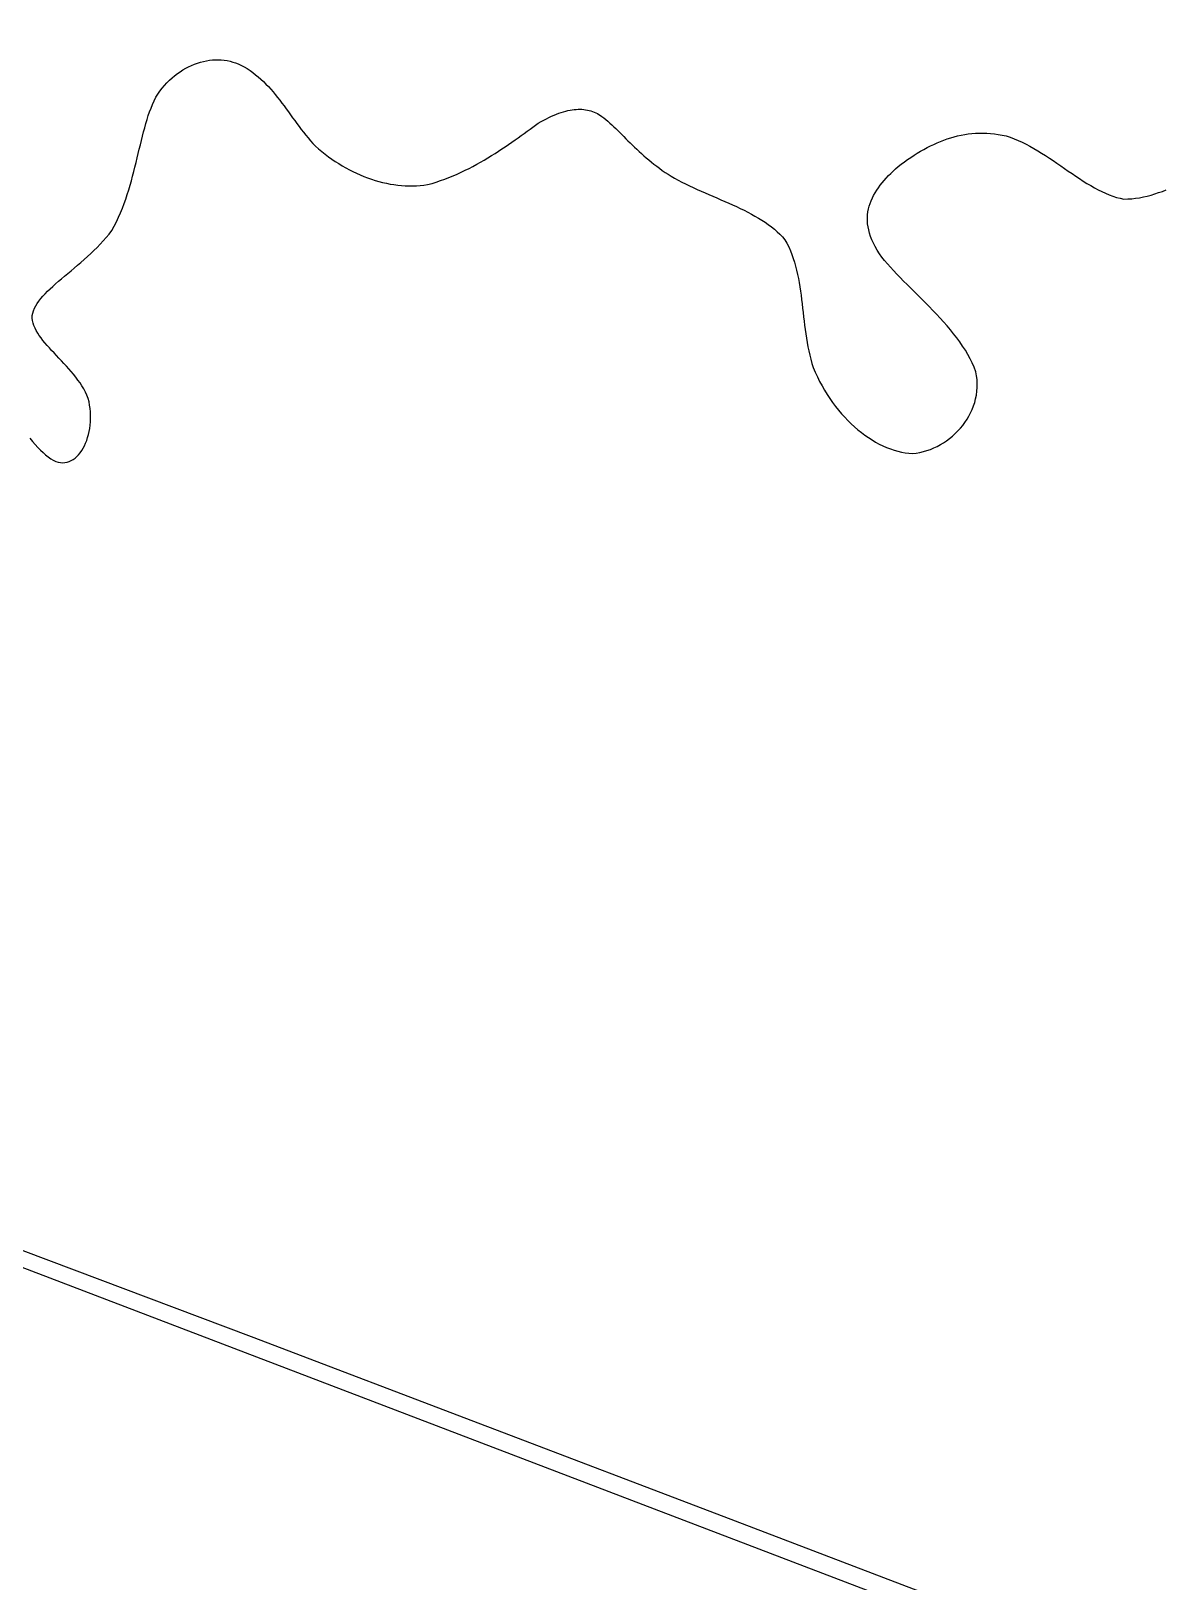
# Model space of a CAD drawing. Header units: metres. Extents: x 507606 to 508087, y 6966978 to 6967359.
# Drawn here: x 507940.869 to 507942.461, y 6967156.312 to 6967158.485 of the extents above; entities that cross this region are included whole.
import ezdxf

# ---------------------------------------------------------------- set-up
doc = ezdxf.new("R2010")
doc.units = ezdxf.units.M
doc.linetypes.add('ISO-DASHED2', pattern=[6, 4, -2])
for name, color, linetype in [('CON_EX. MIN', 253, 'ISO-DASHED2'), ('mga2020bdy', 252, 'Continuous'), ('mga2020VEG_TREE', 252, 'Continuous')]:
    doc.layers.add(name, color=color, linetype=linetype)

# ---------------------------------------------------------------- blocks, each defined once
blk = doc.blocks.new('BAC V TREE')
for p, q in [((-4.0933, 16.0788), (-4.0663, 16.0803)), ((-4.0663, 16.0803), (-4.0394, 16.0805)), ((-4.0394, 16.0805), (-4.0128, 16.0793)), ((-4.4338, 15.937), (-4.4095, 15.9557)), ((-4.4095, 15.9557), (-4.3848, 15.9731)), ((-4.3848, 15.9731), (-4.3596, 15.9893)), ((-4.3596, 15.9893), (-4.3339, 16.0042)), ((-4.3339, 16.0042), (-4.308, 16.0178)), ((-4.308, 16.0178), (-4.2817, 16.0301)), ((-4.2817, 16.0301), (-4.2552, 16.041)), ((-4.2552, 16.041), (-4.2284, 16.0507)), ((-4.2284, 16.0507), (-4.2015, 16.059)), ((-4.2015, 16.059), (-4.1745, 16.066)), ((-4.1745, 16.066), (-4.1474, 16.0716)), ((-4.1474, 16.0716), (-4.1203, 16.0759)), ((-4.1203, 16.0759), (-4.0933, 16.0788)), ((-4.0128, 16.0793), (-3.9864, 16.0768)), ((-3.9864, 16.0768), (-3.9602, 16.0728)), ((-3.9602, 16.0728), (-3.9344, 16.0674)), ((-3.9344, 16.0674), (-3.9089, 16.0606)), ((-3.9089, 16.0606), (-3.8839, 16.0524)), ((-3.8839, 16.0524), (-3.8594, 16.0428)), ((-3.8594, 16.0428), (-3.8353, 16.0317)), ((-3.8353, 16.0317), (-3.8072, 16.0167)), ((-3.8072, 16.0167), (-3.7799, 16.0006)), ((-3.7799, 16.0006), (-3.7535, 15.9835)), ((-3.7535, 15.9835), (-3.7279, 15.9653)), ((-3.7279, 15.9653), (-3.7031, 15.9463)), ((-3.7031, 15.9463), (-3.679, 15.9263)), ((-4.5661, 15.7981), (-4.5459, 15.8244)), ((-4.5459, 15.8244), (-4.5249, 15.8494)), ((-4.5249, 15.8494), (-4.5031, 15.8731)), ((-4.5031, 15.8731), (-4.4806, 15.8957)), ((-4.4806, 15.8957), (-4.4575, 15.9169)), ((-4.4575, 15.9169), (-4.4338, 15.937)), ((-3.679, 15.9263), (-3.6555, 15.9055)), ((-3.6555, 15.9055), (-3.6327, 15.8839)), ((-3.6327, 15.8839), (-3.6105, 15.8616)), ((-3.6105, 15.8616), (-3.5887, 15.8386)), ((-3.5887, 15.8386), (-3.5675, 15.8151)), ((-3.5675, 15.8151), (-3.5466, 15.7909)), ((-4.6467, 15.6454), (-4.6333, 15.6785)), ((-4.6333, 15.6785), (-4.6191, 15.7107)), ((-4.6191, 15.7107), (-4.604, 15.742)), ((-4.604, 15.742), (-4.5855, 15.7706)), ((-4.5855, 15.7706), (-4.5661, 15.7981)), ((-3.5466, 15.7909), (-3.5261, 15.7663)), ((-3.5261, 15.7663), (-3.506, 15.7412)), ((-3.506, 15.7412), (-3.4861, 15.7158)), ((-3.4861, 15.7158), (-3.4665, 15.69)), ((-3.4665, 15.69), (-3.447, 15.664)), ((-3.447, 15.664), (-3.4276, 15.6377)), ((-4.6937, 15.5049), (-4.6827, 15.5412)), ((-4.6827, 15.5412), (-4.6713, 15.5767)), ((-4.6713, 15.5767), (-4.6593, 15.6114)), ((-4.6593, 15.6114), (-4.6467, 15.6454)), ((-3.4276, 15.6377), (-3.4083, 15.6113)), ((-3.4083, 15.6113), (-3.389, 15.5847)), ((-3.389, 15.5847), (-3.3697, 15.5581)), ((-3.3697, 15.5581), (-3.3504, 15.5316)), ((-3.3504, 15.5316), (-3.3309, 15.505)), ((-1.1542, 15.5084), (-1.1292, 15.5228)), ((-1.1292, 15.5228), (-1.1046, 15.5362)), ((-1.1046, 15.5362), (-1.0806, 15.5487)), ((-1.0806, 15.5487), (-1.0571, 15.5604)), ((-1.0571, 15.5604), (-1.0341, 15.5711)), ((-1.0341, 15.5711), (-1.0117, 15.581)), ((-1.0117, 15.581), (-0.9897, 15.59)), ((-0.9897, 15.59), (-0.9681, 15.5981)), ((-0.9681, 15.5981), (-0.9471, 15.6054)), ((-0.9471, 15.6054), (-0.9265, 15.6118)), ((-0.9265, 15.6118), (-0.9063, 15.6175)), ((-0.9063, 15.6175), (-0.8866, 15.6223)), ((-0.8866, 15.6223), (-0.8673, 15.6262)), ((-0.8673, 15.6262), (-0.8484, 15.6294)), ((-0.8484, 15.6294), (-0.8299, 15.6318)), ((-0.8299, 15.6318), (-0.8118, 15.6334)), ((-0.8118, 15.6334), (-0.7941, 15.6343)), ((-0.7941, 15.6343), (-0.7767, 15.6343)), ((-0.7767, 15.6343), (-0.7597, 15.6337)), ((-0.7597, 15.6337), (-0.7431, 15.6322)), ((-0.7431, 15.6322), (-0.7267, 15.6301)), ((-0.7267, 15.6301), (-0.7108, 15.6272)), ((-0.7108, 15.6272), (-0.6951, 15.6236)), ((-0.6951, 15.6236), (-0.6797, 15.6193)), ((-0.6797, 15.6193), (-0.6646, 15.6143)), ((-0.6646, 15.6143), (-0.6498, 15.6086)), ((-0.6498, 15.6086), (-0.6353, 15.6022)), ((-0.6353, 15.6022), (-0.621, 15.5952)), ((-0.621, 15.5952), (-0.607, 15.5875)), ((-0.607, 15.5875), (-0.5932, 15.5792)), ((-0.5932, 15.5792), (-0.5797, 15.5702)), ((-0.5797, 15.5702), (-0.5619, 15.5558)), ((-0.5619, 15.5558), (-0.5442, 15.5408)), ((-0.5442, 15.5408), (-0.5265, 15.5254)), ((-0.5265, 15.5254), (-0.5088, 15.5095)), ((-4.7337, 15.3538), (-4.7241, 15.3924)), ((-4.7241, 15.3924), (-4.7143, 15.4305)), ((-4.7143, 15.4305), (-4.7041, 15.468)), ((-4.7041, 15.468), (-4.6937, 15.5049)), ((-3.3309, 15.505), (-3.3112, 15.4786)), ((-3.3112, 15.4786), (-3.2913, 15.4524)), ((-3.2913, 15.4524), (-3.2711, 15.4264)), ((-3.2711, 15.4264), (-3.2506, 15.4007)), ((-3.2506, 15.4007), (-3.2298, 15.3753)), ((-1.3352, 15.3775), (-1.3076, 15.3972)), ((-1.3076, 15.3972), (-1.2806, 15.4167)), ((-1.2806, 15.4167), (-1.2541, 15.4359)), ((-1.2541, 15.4359), (-1.2283, 15.4547)), ((-1.2283, 15.4547), (-1.203, 15.4731)), ((-1.203, 15.4731), (-1.1783, 15.491)), ((-1.1783, 15.491), (-1.1542, 15.5084)), ((-0.5088, 15.5095), (-0.4911, 15.4931)), ((-0.4911, 15.4931), (-0.4733, 15.4763)), ((-0.4733, 15.4763), (-0.4555, 15.4592)), ((-0.4555, 15.4592), (-0.4375, 15.4417)), ((-0.4375, 15.4417), (-0.4193, 15.4239)), ((-0.4193, 15.4239), (-0.401, 15.4058)), ((-0.401, 15.4058), (-0.3825, 15.3874)), ((-0.3825, 15.3874), (-0.3637, 15.3688)), ((2.5661, 15.3773), (2.5974, 15.3863)), ((2.5974, 15.3863), (2.6289, 15.3944)), ((2.6289, 15.3944), (2.6606, 15.4014)), ((2.6606, 15.4014), (2.6927, 15.4073)), ((2.6927, 15.4073), (2.725, 15.4121)), ((2.725, 15.4121), (2.7576, 15.4158)), ((2.7576, 15.4158), (2.7906, 15.4184)), ((2.7906, 15.4184), (2.8238, 15.4197)), ((2.8238, 15.4197), (2.8574, 15.4198)), ((2.8574, 15.4198), (2.8913, 15.4187)), ((2.8913, 15.4187), (2.9256, 15.4163)), ((2.9256, 15.4163), (2.9602, 15.4126)), ((2.9602, 15.4126), (2.9952, 15.4076)), ((2.9952, 15.4076), (3.0306, 15.4012)), ((3.0306, 15.4012), (3.0664, 15.3934)), ((3.0664, 15.3934), (3.1027, 15.3817)), ((3.1027, 15.3817), (3.1389, 15.3684)), ((-4.7622, 15.2352), (-4.7527, 15.2751)), ((-4.7527, 15.2751), (-4.7433, 15.3147)), ((-4.7433, 15.3147), (-4.7337, 15.3538)), ((-3.2298, 15.3753), (-3.2085, 15.3503)), ((-3.2085, 15.3503), (-3.1867, 15.3258)), ((-3.1867, 15.3258), (-3.1645, 15.3018)), ((-3.1645, 15.3018), (-3.1356, 15.2768)), ((-3.1356, 15.2768), (-3.1063, 15.2526)), ((-3.1063, 15.2526), (-3.0766, 15.2292)), ((-1.544, 15.2359), (-1.5125, 15.2561)), ((-1.5125, 15.2561), (-1.4816, 15.2764)), ((-1.4816, 15.2764), (-1.4513, 15.2968)), ((-1.4513, 15.2968), (-1.4214, 15.3171)), ((-1.4214, 15.3171), (-1.3922, 15.3373)), ((-1.3922, 15.3373), (-1.3634, 15.3575)), ((-1.3634, 15.3575), (-1.3352, 15.3775)), ((-0.3637, 15.3688), (-0.3447, 15.35)), ((-0.3447, 15.35), (-0.3254, 15.3311)), ((-0.3254, 15.3311), (-0.3058, 15.312)), ((-0.3058, 15.312), (-0.2858, 15.2928)), ((-0.2858, 15.2928), (-0.2654, 15.2735)), ((-0.2654, 15.2735), (-0.2447, 15.2542)), ((-0.2447, 15.2542), (-0.2235, 15.2348)), ((2.2652, 15.237), (2.2945, 15.2547)), ((2.2945, 15.2547), (2.3239, 15.2716)), ((2.3239, 15.2716), (2.3535, 15.2878)), ((2.3535, 15.2878), (2.3833, 15.3031)), ((2.3833, 15.3031), (2.4133, 15.3177)), ((2.4133, 15.3177), (2.4434, 15.3314)), ((2.4434, 15.3314), (2.4738, 15.3443)), ((2.4738, 15.3443), (2.5043, 15.3562)), ((2.5043, 15.3562), (2.5351, 15.3672)), ((2.5351, 15.3672), (2.5661, 15.3773)), ((3.1389, 15.3684), (3.1748, 15.3535)), ((3.1748, 15.3535), (3.2106, 15.3371)), ((3.2106, 15.3371), (3.2462, 15.3195)), ((3.2462, 15.3195), (3.2816, 15.3007)), ((3.2816, 15.3007), (3.3168, 15.2809)), ((3.3168, 15.2809), (3.3519, 15.2602)), ((3.3519, 15.2602), (3.3868, 15.2386)), ((-4.8018, 15.0724), (-4.7915, 15.1134)), ((-4.7915, 15.1134), (-4.7815, 15.1543)), ((-4.7815, 15.1543), (-4.7718, 15.1949)), ((-4.7718, 15.1949), (-4.7622, 15.2352)), ((-3.0766, 15.2292), (-3.0464, 15.2066)), ((-3.0464, 15.2066), (-3.0158, 15.1848)), ((-3.0158, 15.1848), (-2.9849, 15.1639)), ((-2.9849, 15.1639), (-2.9536, 15.1438)), ((-2.9536, 15.1438), (-2.9219, 15.1245)), ((-2.9219, 15.1245), (-2.89, 15.1062)), ((-2.89, 15.1062), (-2.8578, 15.0887)), ((-1.778, 15.1012), (-1.7431, 15.1194)), ((-1.7431, 15.1194), (-1.7087, 15.138)), ((-1.7087, 15.138), (-1.6748, 15.157)), ((-1.6748, 15.157), (-1.6413, 15.1763)), ((-1.6413, 15.1763), (-1.6083, 15.196)), ((-1.6083, 15.196), (-1.5759, 15.2159)), ((-1.5759, 15.2159), (-1.544, 15.2359)), ((-0.2235, 15.2348), (-0.2019, 15.2155)), ((-0.2019, 15.2155), (-0.1797, 15.1963)), ((-0.1797, 15.1963), (-0.1571, 15.1771)), ((-0.1571, 15.1771), (-0.1339, 15.158)), ((-0.1339, 15.158), (-0.1101, 15.139)), ((-0.1101, 15.139), (-0.0858, 15.1203)), ((-0.0858, 15.1203), (-0.0608, 15.1017)), ((-0.0608, 15.1017), (-0.0351, 15.0833)), ((2.0694, 15.0971), (2.0918, 15.1173)), ((2.0918, 15.1173), (2.1205, 15.1387)), ((2.1205, 15.1387), (2.1492, 15.1596)), ((2.1492, 15.1596), (2.178, 15.1799)), ((2.178, 15.1799), (2.207, 15.1996)), ((2.207, 15.1996), (2.236, 15.2186)), ((2.236, 15.2186), (2.2652, 15.237)), ((3.3868, 15.2386), (3.4215, 15.2165)), ((3.4215, 15.2165), (3.4561, 15.1937)), ((3.4561, 15.1937), (3.4906, 15.1706)), ((3.4906, 15.1706), (3.5249, 15.1472)), ((3.5249, 15.1472), (3.5591, 15.1237)), ((3.5591, 15.1237), (3.5932, 15.1001)), ((-4.8355, 14.9484), (-4.8238, 14.9898)), ((-4.8238, 14.9898), (-4.8126, 15.0311)), ((-4.8126, 15.0311), (-4.8018, 15.0724)), ((-2.8578, 15.0887), (-2.8252, 15.0721)), ((-2.8252, 15.0721), (-2.7925, 15.0565)), ((-2.7925, 15.0565), (-2.7595, 15.0418)), ((-2.7595, 15.0418), (-2.7263, 15.028)), ((-2.7263, 15.028), (-2.6929, 15.0153)), ((-2.6929, 15.0153), (-2.6594, 15.0035)), ((-2.6594, 15.0035), (-2.6257, 14.9927)), ((-2.6257, 14.9927), (-2.5919, 14.9829)), ((-2.5919, 14.9829), (-2.558, 14.9741)), ((-2.558, 14.9741), (-2.5241, 14.9664)), ((-2.5241, 14.9664), (-2.4901, 14.9598)), ((-2.1517, 14.9548), (-2.1124, 14.9658)), ((-2.1124, 14.9658), (-2.0736, 14.9777)), ((-2.0736, 14.9777), (-2.0351, 14.9906)), ((-2.0351, 14.9906), (-1.997, 15.0042)), ((-1.997, 15.0042), (-1.9594, 15.0187)), ((-1.9594, 15.0187), (-1.9223, 15.0339)), ((-1.9223, 15.0339), (-1.8855, 15.0498)), ((-1.8855, 15.0498), (-1.8492, 15.0664)), ((-1.8492, 15.0664), (-1.8134, 15.0835)), ((-1.8134, 15.0835), (-1.778, 15.1012)), ((-0.0351, 15.0833), (-0.0088, 15.0652)), ((-0.0088, 15.0652), (0.0182, 15.0475)), ((0.0182, 15.0475), (0.046, 15.03)), ((0.046, 15.03), (0.0746, 15.0129)), ((0.0746, 15.0129), (0.1074, 14.995)), ((0.1074, 14.995), (0.1408, 14.9776)), ((0.1408, 14.9776), (0.1748, 14.9606)), ((1.9307, 14.9488), (1.9481, 14.9708)), ((1.9481, 14.9708), (1.9664, 14.9926)), ((1.9664, 14.9926), (1.9855, 15.014)), ((1.9855, 15.014), (2.0055, 15.0352)), ((2.0055, 15.0352), (2.0261, 15.0561)), ((2.0261, 15.0561), (2.0475, 15.0767)), ((2.0475, 15.0767), (2.0694, 15.0971)), ((3.5932, 15.1001), (3.6272, 15.0766)), ((3.6272, 15.0766), (3.6611, 15.0534)), ((3.6611, 15.0534), (3.6948, 15.0305)), ((3.6948, 15.0305), (3.7285, 15.0082)), ((3.7285, 15.0082), (3.7621, 14.9864)), ((3.7621, 14.9864), (3.7956, 14.9654)), ((3.7956, 14.9654), (3.8291, 14.9452)), ((-4.8895, 14.7828), (-4.8748, 14.8241)), ((-4.8748, 14.8241), (-4.861, 14.8655)), ((-4.861, 14.8655), (-4.8479, 14.9069)), ((-4.8479, 14.9069), (-4.8355, 14.9484)), ((-2.4901, 14.9598), (-2.456, 14.9542)), ((-2.456, 14.9542), (-2.422, 14.9497)), ((-2.422, 14.9497), (-2.3879, 14.9463)), ((-2.3879, 14.9463), (-2.3539, 14.9441)), ((-2.3539, 14.9441), (-2.3199, 14.9429)), ((-2.3199, 14.9429), (-2.2861, 14.943)), ((-2.2861, 14.943), (-2.2523, 14.9441)), ((-2.2523, 14.9441), (-2.2186, 14.9465)), ((-2.2186, 14.9465), (-2.1851, 14.9501)), ((-2.1851, 14.9501), (-2.1517, 14.9548)), ((0.1748, 14.9606), (0.2092, 14.944)), ((0.2092, 14.944), (0.244, 14.9277)), ((0.244, 14.9277), (0.2791, 14.9117)), ((0.2791, 14.9117), (0.3145, 14.8959)), ((0.3145, 14.8959), (0.3501, 14.8803)), ((0.3501, 14.8803), (0.3858, 14.8648)), ((0.3858, 14.8648), (0.4216, 14.8493)), ((0.4216, 14.8493), (0.4573, 14.8339)), ((0.4573, 14.8339), (0.493, 14.8185)), ((1.8489, 14.8096), (1.8595, 14.8337)), ((1.8595, 14.8337), (1.8714, 14.8574)), ((1.8714, 14.8574), (1.8846, 14.8808)), ((1.8846, 14.8808), (1.8989, 14.9038)), ((1.8989, 14.9038), (1.9143, 14.9265)), ((1.9143, 14.9265), (1.9307, 14.9488)), ((3.8291, 14.9452), (3.8624, 14.9261)), ((3.8624, 14.9261), (3.8957, 14.9081)), ((3.8957, 14.9081), (3.929, 14.8913)), ((3.929, 14.8913), (3.9622, 14.8759)), ((3.9622, 14.8759), (3.9954, 14.862)), ((3.9954, 14.862), (4.0285, 14.8498)), ((4.0285, 14.8498), (4.0616, 14.8393)), ((4.0616, 14.8393), (4.0947, 14.8307)), ((4.0947, 14.8307), (4.1278, 14.8242)), ((4.1278, 14.8242), (4.1638, 14.8247)), ((4.1638, 14.8247), (4.1994, 14.8269)), ((4.1994, 14.8269), (4.2347, 14.8308)), ((4.2347, 14.8308), (4.2697, 14.8363)), ((4.2697, 14.8363), (4.3045, 14.8431)), ((4.3045, 14.8431), (4.339, 14.8512)), ((4.339, 14.8512), (4.3734, 14.8604)), ((4.3734, 14.8604), (4.4077, 14.8707)), ((4.4077, 14.8707), (4.4418, 14.8818)), ((4.4418, 14.8818), (4.4759, 14.8937)), ((4.4759, 14.8937), (4.51, 14.9063)), ((-4.9395, 14.6602), (-4.9218, 14.7008)), ((-4.9218, 14.7008), (-4.9051, 14.7417)), ((-4.9051, 14.7417), (-4.8895, 14.7828)), ((0.493, 14.8185), (0.5286, 14.803)), ((0.5286, 14.803), (0.564, 14.7874)), ((0.564, 14.7874), (0.5991, 14.7717)), ((0.5991, 14.7717), (0.6339, 14.7557)), ((0.6339, 14.7557), (0.6682, 14.7394)), ((0.6682, 14.7394), (0.7021, 14.7229)), ((0.7021, 14.7229), (0.7355, 14.706)), ((0.7355, 14.706), (0.7683, 14.6887)), ((0.7683, 14.6887), (0.8005, 14.6709)), ((1.8154, 14.6565), (1.817, 14.6831)), ((1.817, 14.6831), (1.8203, 14.7093)), ((1.8203, 14.7093), (1.8252, 14.735)), ((1.8252, 14.735), (1.8317, 14.7603)), ((1.8317, 14.7603), (1.8396, 14.7851)), ((1.8396, 14.7851), (1.8489, 14.8096)), ((-4.9998, 14.5401), (-4.9784, 14.5798)), ((-4.9784, 14.5798), (-4.9583, 14.6198)), ((-4.9583, 14.6198), (-4.9395, 14.6602)), ((0.8005, 14.6709), (0.8319, 14.6526)), ((0.8319, 14.6526), (0.8625, 14.6338)), ((0.8625, 14.6338), (0.8923, 14.6144)), ((0.8923, 14.6144), (0.9211, 14.5943)), ((0.9211, 14.5943), (0.949, 14.5736)), ((0.949, 14.5736), (0.9758, 14.5521)), ((0.9758, 14.5521), (1.0015, 14.5298)), ((1.8154, 14.6295), (1.8154, 14.6565)), ((1.8172, 14.602), (1.8154, 14.6295)), ((1.8209, 14.574), (1.8172, 14.602)), ((1.8265, 14.5455), (1.8209, 14.574)), ((1.834, 14.5165), (1.8265, 14.5455)), ((-5.1331, 14.3881), (-5.1049, 14.4171)), ((-5.1049, 14.4171), (-5.0773, 14.4468)), ((-5.0773, 14.4468), (-5.0506, 14.4772)), ((-5.0506, 14.4772), (-5.0247, 14.5083)), ((-5.0247, 14.5083), (-4.9998, 14.5401)), ((1.0015, 14.5298), (1.026, 14.5066)), ((1.026, 14.5066), (1.0492, 14.4826)), ((1.0492, 14.4826), (1.0712, 14.4576)), ((1.0712, 14.4576), (1.0889, 14.4251)), ((1.0889, 14.4251), (1.1051, 14.3919)), ((1.8436, 14.487), (1.834, 14.5165)), ((1.8552, 14.4569), (1.8436, 14.487)), ((1.869, 14.4264), (1.8552, 14.4569)), ((1.885, 14.3952), (1.869, 14.4264)), ((-5.28, 14.2523), (-5.2503, 14.2784)), ((-5.2503, 14.2784), (-5.2206, 14.305)), ((-5.2206, 14.305), (-5.1911, 14.3321)), ((-5.1911, 14.3321), (-5.1619, 14.3598)), ((-5.1619, 14.3598), (-5.1331, 14.3881)), ((1.1051, 14.3919), (1.1199, 14.3581)), ((1.1199, 14.3581), (1.1334, 14.3238)), ((1.1334, 14.3238), (1.1457, 14.2889)), ((1.1457, 14.2889), (1.1569, 14.2535)), ((1.9033, 14.3635), (1.885, 14.3952)), ((1.9239, 14.3312), (1.9033, 14.3635)), ((1.9463, 14.3012), (1.9239, 14.3312)), ((1.9704, 14.2709), (1.9463, 14.3012)), ((1.996, 14.2403), (1.9704, 14.2709)), ((-5.4539, 14.1054), (-5.4261, 14.1289)), ((-5.4261, 14.1289), (-5.3976, 14.1528)), ((-5.3976, 14.1528), (-5.3687, 14.177)), ((-5.3687, 14.177), (-5.3394, 14.2017)), ((-5.3394, 14.2017), (-5.3098, 14.2268)), ((-5.3098, 14.2268), (-5.28, 14.2523)), ((1.1569, 14.2535), (1.167, 14.2176)), ((1.167, 14.2176), (1.1762, 14.1813)), ((1.1762, 14.1813), (1.1845, 14.1446)), ((1.1845, 14.1446), (1.1921, 14.1076)), ((2.0229, 14.2096), (1.996, 14.2403)), ((2.0511, 14.1786), (2.0229, 14.2096)), ((2.0803, 14.1473), (2.0511, 14.1786)), ((2.1105, 14.1158), (2.0803, 14.1473)), ((-5.6015, 13.9698), (-5.5798, 13.9919)), ((-5.5798, 13.9919), (-5.5568, 14.0142)), ((-5.5568, 14.0142), (-5.5326, 14.0366)), ((-5.5326, 14.0366), (-5.5073, 14.0593)), ((-5.5073, 14.0593), (-5.481, 14.0822)), ((-5.481, 14.0822), (-5.4539, 14.1054)), ((1.1921, 14.1076), (1.1989, 14.0702)), ((1.1989, 14.0702), (1.2051, 14.0325)), ((1.2051, 14.0325), (1.2109, 13.9945)), ((1.2109, 13.9945), (1.2162, 13.9563)), ((2.1415, 14.0841), (2.1105, 14.1158)), ((2.1733, 14.052), (2.1415, 14.0841)), ((2.2056, 14.0197), (2.1733, 14.052)), ((2.2384, 13.9871), (2.2056, 14.0197)), ((2.2716, 13.9543), (2.2384, 13.9871)), ((-5.6978, 13.8392), (-5.6864, 13.8609)), ((-5.6864, 13.8609), (-5.673, 13.8826)), ((-5.673, 13.8826), (-5.6576, 13.9043)), ((-5.6576, 13.9043), (-5.6406, 13.9261)), ((-5.6406, 13.9261), (-5.6218, 13.9479)), ((-5.6218, 13.9479), (-5.6015, 13.9698)), ((1.2162, 13.9563), (1.2211, 13.9179)), ((1.2211, 13.9179), (1.2259, 13.8793)), ((1.2259, 13.8793), (1.2304, 13.8406)), ((2.3049, 13.9211), (2.2716, 13.9543)), ((2.3383, 13.8876), (2.3049, 13.9211)), ((2.3716, 13.8539), (2.3383, 13.8876)), ((2.4048, 13.8198), (2.3716, 13.8539)), ((-5.7189, 13.7736), (-5.7142, 13.7956)), ((-5.7183, 13.7508), (-5.7189, 13.7736)), ((-5.7154, 13.728), (-5.7183, 13.7508)), ((-5.7101, 13.7055), (-5.7154, 13.728)), ((-5.7142, 13.7956), (-5.7071, 13.8174)), ((-5.7028, 13.683), (-5.7101, 13.7055)), ((-5.7071, 13.8174), (-5.6978, 13.8392)), ((1.2304, 13.8406), (1.2349, 13.8018)), ((1.2349, 13.8018), (1.2394, 13.7629)), ((1.2394, 13.7629), (1.2439, 13.724)), ((1.2439, 13.724), (1.2487, 13.6852)), ((2.4376, 13.7854), (2.4048, 13.8198)), ((2.4701, 13.7507), (2.4376, 13.7854)), ((2.5019, 13.7156), (2.4701, 13.7507)), ((2.5331, 13.6802), (2.5019, 13.7156)), ((-5.6934, 13.6606), (-5.7028, 13.683)), ((-5.6822, 13.6383), (-5.6934, 13.6606)), ((-5.6693, 13.616), (-5.6822, 13.6383)), ((-5.6549, 13.5937), (-5.6693, 13.616)), ((-5.639, 13.5714), (-5.6549, 13.5937)), ((-5.6218, 13.549), (-5.639, 13.5714)), ((1.2487, 13.6852), (1.2538, 13.6463)), ((1.2538, 13.6463), (1.2592, 13.6075)), ((1.2592, 13.6075), (1.265, 13.5689)), ((1.265, 13.5689), (1.2714, 13.5304)), ((2.5634, 13.6445), (2.5331, 13.6802)), ((2.5928, 13.6084), (2.5634, 13.6445)), ((2.6212, 13.5719), (2.5928, 13.6084)), ((2.6483, 13.5351), (2.6212, 13.5719)), ((-5.6035, 13.5266), (-5.6218, 13.549)), ((-5.5842, 13.5041), (-5.6035, 13.5266)), ((-5.5641, 13.4814), (-5.5842, 13.5041)), ((-5.5432, 13.4587), (-5.5641, 13.4814)), ((-5.5217, 13.4357), (-5.5432, 13.4587)), ((-5.4998, 13.4126), (-5.5217, 13.4357)), ((1.2714, 13.5304), (1.2785, 13.492)), ((1.2785, 13.492), (1.2862, 13.4539)), ((1.2862, 13.4539), (1.2947, 13.416)), ((2.6741, 13.4979), (2.6483, 13.5351)), ((2.6984, 13.4603), (2.6741, 13.4979)), ((2.7212, 13.4224), (2.6984, 13.4603)), ((-5.4776, 13.3893), (-5.4998, 13.4126)), ((-5.4552, 13.3657), (-5.4776, 13.3893)), ((-5.4329, 13.3418), (-5.4552, 13.3657)), ((-5.4106, 13.3177), (-5.4329, 13.3418)), ((-5.3886, 13.2933), (-5.4106, 13.3177)), ((-5.367, 13.2685), (-5.3886, 13.2933)), ((1.2947, 13.416), (1.3042, 13.3784)), ((1.3042, 13.3784), (1.3146, 13.3411)), ((1.3146, 13.3411), (1.326, 13.3041)), ((1.326, 13.3041), (1.3443, 13.2614)), ((2.7422, 13.384), (2.7212, 13.4224)), ((2.7614, 13.3453), (2.7422, 13.384)), ((2.7786, 13.3061), (2.7614, 13.3453)), ((2.7937, 13.2665), (2.7786, 13.3061)), ((-5.3459, 13.2433), (-5.367, 13.2685)), ((-5.3256, 13.2177), (-5.3459, 13.2433)), ((-5.306, 13.1918), (-5.3256, 13.2177)), ((-5.2874, 13.1654), (-5.306, 13.1918)), ((-5.27, 13.1385), (-5.2874, 13.1654)), ((1.3443, 13.2614), (1.3638, 13.2196)), ((1.3638, 13.2196), (1.3843, 13.1786)), ((1.3843, 13.1786), (1.4058, 13.1386)), ((2.8, 13.2305), (2.7937, 13.2665)), ((2.804, 13.1948), (2.8, 13.2305)), ((2.8057, 13.1595), (2.804, 13.1948)), ((2.8051, 13.1245), (2.8057, 13.1595)), ((-5.2537, 13.1111), (-5.27, 13.1385)), ((-5.2389, 13.0833), (-5.2537, 13.1111)), ((-5.2256, 13.0549), (-5.2389, 13.0833)), ((-5.2139, 13.0259), (-5.2256, 13.0549)), ((-5.2064, 12.9956), (-5.2139, 13.0259)), ((1.4058, 13.1386), (1.4283, 13.0996)), ((1.4283, 13.0996), (1.4518, 13.0616)), ((1.4518, 13.0616), (1.4762, 13.0245)), ((1.4762, 13.0245), (1.5015, 12.9886)), ((2.7826, 12.99), (2.7912, 13.0228)), ((2.7912, 13.0228), (2.7978, 13.0562)), ((2.7978, 13.0562), (2.8025, 13.0901)), ((2.8025, 13.0901), (2.8051, 13.1245)), ((-5.2005, 12.9652), (-5.2064, 12.9956)), ((-5.1961, 12.9346), (-5.2005, 12.9652)), ((-5.1932, 12.904), (-5.1961, 12.9346)), ((-5.1918, 12.8736), (-5.1932, 12.904)), ((-5.1917, 12.8434), (-5.1918, 12.8736)), ((1.5015, 12.9886), (1.5275, 12.9537)), ((1.5275, 12.9537), (1.5544, 12.92)), ((1.5544, 12.92), (1.582, 12.8874)), ((1.582, 12.8874), (1.6103, 12.856)), ((2.7135, 12.8374), (2.7306, 12.8663)), ((2.7306, 12.8663), (2.7461, 12.896)), ((2.7461, 12.896), (2.76, 12.9266)), ((2.76, 12.9266), (2.7722, 12.958)), ((2.7722, 12.958), (2.7826, 12.99)), ((-5.2112, 12.6992), (-5.2048, 12.7268)), ((-5.2048, 12.7268), (-5.1996, 12.7551)), ((-5.1996, 12.7551), (-5.1957, 12.784)), ((-5.1957, 12.784), (-5.193, 12.8135)), ((-5.193, 12.8135), (-5.1917, 12.8434)), ((1.6103, 12.856), (1.6392, 12.8258)), ((1.6392, 12.8258), (1.6688, 12.7969)), ((1.6688, 12.7969), (1.6989, 12.7692)), ((1.6989, 12.7692), (1.7296, 12.7429)), ((1.7296, 12.7429), (1.7607, 12.7179)), ((2.6075, 12.7081), (2.6313, 12.7318)), ((2.6313, 12.7318), (2.6538, 12.7566)), ((2.6538, 12.7566), (2.6751, 12.7826)), ((2.6751, 12.7826), (2.695, 12.8095)), ((2.695, 12.8095), (2.7135, 12.8374)), ((-5.7397, 12.6679), (-5.7157, 12.6383)), ((-5.7157, 12.6383), (-5.6919, 12.6103)), ((-5.6919, 12.6103), (-5.6683, 12.5839)), ((-5.2597, 12.5764), (-5.2479, 12.5986)), ((-5.2479, 12.5986), (-5.2372, 12.6221)), ((-5.2372, 12.6221), (-5.2274, 12.6468)), ((-5.2274, 12.6468), (-5.2187, 12.6726)), ((-5.2187, 12.6726), (-5.2112, 12.6992)), ((1.7607, 12.7179), (1.7922, 12.6943)), ((1.7922, 12.6943), (1.8242, 12.6721)), ((1.8242, 12.6721), (1.8565, 12.6514)), ((1.8565, 12.6514), (1.8891, 12.6321)), ((1.8891, 12.6321), (1.922, 12.6144)), ((1.922, 12.6144), (1.9551, 12.5981)), ((1.9551, 12.5981), (1.9884, 12.5835)), ((2.4139, 12.5786), (2.444, 12.5929)), ((2.444, 12.5929), (2.4734, 12.6086)), ((2.4734, 12.6086), (2.502, 12.6259)), ((2.502, 12.6259), (2.5298, 12.6445)), ((2.5298, 12.6445), (2.5567, 12.6644)), ((2.5567, 12.6644), (2.5827, 12.6857)), ((2.5827, 12.6857), (2.6075, 12.7081)), ((-5.6683, 12.5839), (-5.6448, 12.5593)), ((-5.6448, 12.5593), (-5.6213, 12.5366)), ((-5.6213, 12.5366), (-5.598, 12.5159)), ((-5.598, 12.5159), (-5.5748, 12.4974)), ((-5.5748, 12.4974), (-5.5515, 12.4812)), ((-5.5515, 12.4812), (-5.5284, 12.4674)), ((-5.5284, 12.4674), (-5.5065, 12.4579)), ((-5.5065, 12.4579), (-5.4851, 12.4512)), ((-5.4851, 12.4512), (-5.4641, 12.4473)), ((-5.4641, 12.4473), (-5.4435, 12.446)), ((-5.4435, 12.446), (-5.4234, 12.4473)), ((-5.4234, 12.4473), (-5.4039, 12.451)), ((-5.4039, 12.451), (-5.385, 12.457)), ((-5.385, 12.457), (-5.3667, 12.4653)), ((-5.3667, 12.4653), (-5.3491, 12.4756)), ((-5.3491, 12.4756), (-5.3322, 12.488)), ((-5.3322, 12.488), (-5.316, 12.5023)), ((-5.316, 12.5023), (-5.3007, 12.5184)), ((-5.3007, 12.5184), (-5.2861, 12.5362)), ((-5.2861, 12.5362), (-5.2725, 12.5555)), ((-5.2725, 12.5555), (-5.2597, 12.5764)), ((1.9884, 12.5835), (2.0218, 12.5704)), ((2.0218, 12.5704), (2.0553, 12.559)), ((2.0553, 12.559), (2.0888, 12.5493)), ((2.0888, 12.5493), (2.1224, 12.5412)), ((2.1224, 12.5412), (2.1559, 12.5349)), ((2.1559, 12.5349), (2.1894, 12.5304)), ((2.1894, 12.5304), (2.2227, 12.5276)), ((2.2227, 12.5276), (2.2555, 12.5317)), ((2.2555, 12.5317), (2.288, 12.5377)), ((2.288, 12.5377), (2.3201, 12.5454)), ((2.3201, 12.5454), (2.3519, 12.5549)), ((2.3519, 12.5549), (2.3832, 12.5659)), ((2.3832, 12.5659), (2.4139, 12.5786))]:
    blk.add_line(p, q)
blk = doc.blocks.new('XE_SURVEY')
at = {"layer": 'mga2020bdy'}
blk.add_polyline3d([(507890.6991, 6967200.5784, 5.3095), (507916.0451, 6967160.3304, 5.2208), (507918.9586, 6967158.3503, 5.1842), (507921.6109, 6967157.3619, 5.2196), (507925.1715, 6967156.7219, 5.1425), (507927.9919, 6967156.8294, 5.0971), (507929.8659, 6967159.0704, 5.1017), (507930.6037, 6967161.6034, 5.1104), (507934.4704, 6967159.1919, 4.8395), (507942.553, 6967156.1035, 4.7977), (507943.9279, 6967155.6575, 4.7285), (507945.2571, 6967152.3745, 4.7915), (507945.0707, 6967151.7613, 4.7587), (507943.5281, 6967146.2682, 4.7011), (507941.1505, 6967141.0839, 4.7356), (507939.9757, 6967135.209, 4.7062), (507936.9555, 6967129.1817, 4.8988), (507935.311, 6967122.2392, 4.6675)], dxfattribs=at)
at = {"layer": 'mga2020VEG_TREE', "xscale": 0.1554417355589352, "yscale": 0.1554417355589352, "zscale": 0.1554417355589352, "rotation": 0.001583333339407246}
blk.add_blockref('BAC V TREE', (507941.76, 6967155.9451, 4.6985), dxfattribs=at)
blk = doc.blocks.new('XE_CONTOURS EXIST_1')
at = {"layer": 'CON_EX. MIN', "color": 253, "linetype": 'ISO-DASHED2', "lineweight": -3, "elevation": 4.8, "flags": 128}
blk.add_lwpolyline([(507942.385, 6967156.2176), (507942.3936, 6967156.2126), (507942.4348, 6967156.1884), (507942.4605, 6967156.1717), (507942.3069, 6967156.2268), (507942.1068, 6967156.3001), (507941.8413, 6967156.4015), (507941.1787, 6967156.6538), (507940.2491, 6967157.0043), (507939.1823, 6967157.4002), (507938.1085, 6967157.7891), (507937.1577, 6967158.118), (507936.5729, 6967158.3026), (507936.2805, 6967158.3776), (507936.1709, 6967158.3911), (507936.1448, 6967158.3856), (507936.12, 6967158.3618), (507936.0753, 6967158.27), (507936.0192, 6967158.0406), (507935.9618, 6967157.6174), (507935.9108, 6967157.0154), (507935.8739, 6967156.4821), (507935.8414, 6967156.1779), (507935.758, 6967155.9191), (507935.6234, 6967155.5542), (507935.4855, 6967155.1899), (507935.3925, 6967154.9331), (507935.2908, 6967154.5937), (507935.068, 6967153.8377), (507934.7655, 6967152.8073), (507934.4249, 6967151.6444), (507934.0874, 6967150.4913), (507933.7945, 6967149.49), (507933.5877, 6967148.7825), (507933.5084, 6967148.5111), (507933.4839, 6967148.4256), (507933.4589, 6967148.3403), (507933.4105, 6967148.2148), (507933.3209, 6967147.9844), (507933.2575, 6967147.8199), (507933.2091, 6967147.6847), (507933.1454, 6967147.5055), (507933.1051, 6967147.3985), (507933.0301, 6967147.2868), (507932.9672, 6967147.1781), (507933.0387, 6967147.065), (507933.1085, 6967146.9697), (507933.0495, 6967146.9535), (507932.9855, 6967146.9393), (507932.8668, 6967146.9181), (507932.7421, 6967146.8832), (507932.7377, 6967146.63), (507932.7371, 6967145.9904), (507932.7379, 6967145.1179), (507932.7379, 6967144.1661), (507932.7348, 6967143.2886), (507932.7285, 6967142.7434), (507932.7209, 6967142.4775), (507932.7141, 6967142.3868), (507932.7101, 6967142.3711), (507932.6951, 6967142.3591), (507932.6377, 6967142.3363), (507932.506, 6967142.3055), (507932.3098, 6967142.2714), (507932.1696, 6967142.2419), (507932.1192, 6967142.1242), (507932.0782, 6967141.9964), (507932.003, 6967141.7396), (507931.8103, 6967141.0788), (507931.5368, 6967140.1388), (507931.2192, 6967139.0447), (507930.8944, 6967137.9214), (507930.5989, 6967136.8939), (507930.3694, 6967136.0873), (507930.2428, 6967135.6265), (507930.1222, 6967135.124), (507929.9503, 6967134.3737), (507929.76, 6967133.5257), (507929.5842, 6967132.7306), (507929.4557, 6967132.1387), (507929.4073, 6967131.9005), (507929.473, 6967131.8144), (507929.5456, 6967131.7293), (507929.6388, 6967131.5881), (507929.7972, 6967131.3276), (507929.8823, 6967131.1286), (507929.7702, 6967130.8646), (507929.5211, 6967130.386), (507929.2713, 6967129.9205), (507929.1568, 6967129.6954), (507929.2098, 6967129.5638), (507929.2606, 6967129.4335), (507929.1288, 6967129.2538), (507928.8202, 6967128.8544), (507928.4567, 6967128.3783), (507928.2082, 6967128.0383), (507928.0874, 6967127.8552), (507928.0528, 6967127.7845), (507928.0521, 6967127.768), (507928.0663, 6967127.7578), (507928.1345, 6967127.7472), (507928.3132, 6967127.7514), (507928.6282, 6967127.7815), (507929.0045, 6967127.8305), (507929.1791, 6967127.8563), (507929.2514, 6967127.8702), (507929.3236, 6967127.8848), (507929.5277, 6967127.9303), (507929.74, 6967127.9789), (507929.838, 6967128.0145), (507929.9355, 6967128.0514), (507930.1801, 6967128.1491), (507930.7016, 6967128.3579), (507931.2306, 6967128.5707), (507931.4976, 6967128.6804), (507931.6661, 6967128.7743), (507931.8321, 6967128.8729), (507932.0355, 6967129.0086), (507932.4707, 6967129.3015), (507932.9801, 6967129.6449), (507933.406, 6967129.9325), (507933.5906, 6967130.0578), (507933.6721, 6967130.1257), (507933.7528, 6967130.1945), (507933.8707, 6967130.2987), (507933.9814, 6967130.3973), (507934.0333, 6967130.4515), (507934.0848, 6967130.5061), (507934.2609, 6967130.7029), (507934.6452, 6967131.1338), (507935.0405, 6967131.5789), (507935.2494, 6967131.8186), (507935.3555, 6967131.966), (507935.4938, 6967132.1682), (507935.5938, 6967132.32), (507935.7466, 6967132.5847), (507936.031, 6967133.0859), (507936.3147, 6967133.59), (507936.4654, 6967133.8635), (507936.5524, 6967134.056), (507936.6635, 6967134.3145), (507936.7341, 6967134.4826), (507936.7847, 6967134.612), (507936.8501, 6967134.7834), (507936.8874, 6967134.8836), (507936.9191, 6967134.9943), (507936.9495, 6967135.1054), (507936.9879, 6967135.2545), (507937.068, 6967135.5692), (507937.1532, 6967135.9126), (507937.207, 6967136.1475), (507937.2415, 6967136.3577), (507937.2848, 6967136.6583), (507937.3247, 6967136.9594), (507937.3491, 6967137.1711), (507937.3662, 6967137.4486), (507937.3875, 6967137.8934), (507937.4054, 6967138.3346), (507937.4122, 6967138.6012), (507937.3977, 6967138.8939), (507937.3711, 6967139.2818), (507937.353, 6967139.519), (507937.3379, 6967139.6532), (507937.3164, 6967139.8338), (507937.3036, 6967139.9681), (507937.3067, 6967140.1937), (507937.3173, 6967140.6314), (507937.3299, 6967141.1029), (507937.3389, 6967141.4295), (507937.3496, 6967141.7835), (507937.3661, 6967142.3113), (507937.3816, 6967142.7949), (507937.3892, 6967143.0167), (507937.4021, 6967143.1313), (507937.414, 6967143.2294), (507937.4236, 6967143.2943), (507937.4767, 6967143.5182), (507937.6041, 6967144.0546), (507937.7585, 6967144.7044), (507937.8926, 6967145.2686), (507937.959, 6967145.5481), (507938.0105, 6967145.7664), (507938.0784, 6967146.0537), (507938.1169, 6967146.2132), (507938.1545, 6967146.3282), (507938.1938, 6967146.4426), (507938.2381, 6967146.5504), (507938.3141, 6967146.7348), (507938.3695, 6967146.8752), (507938.4172, 6967147.074), (507938.4924, 6967147.3718), (507938.5759, 6967147.5555), (507938.7714, 6967147.5775), (507939.1263, 6967147.5655), (507939.4761, 6967147.5273), (507939.6562, 6967147.4706), (507939.6072, 6967147.2406), (507939.4497, 6967146.8719), (507939.3296, 6967146.5931), (507939.2366, 6967146.3199), (507939.0818, 6967145.851), (507938.9326, 6967145.3581), (507938.8562, 6967145.0129), (507938.8836, 6967144.6238), (507938.9691, 6967143.9427), (507939.0759, 6967143.185), (507939.1675, 6967142.566), (507939.207, 6967142.3011), (507939.21, 6967142.1888), (507939.2127, 6967142.0764), (507939.2378, 6967141.8545), (507939.2922, 6967141.3787), (507939.3488, 6967140.8732), (507939.3804, 6967140.5623), (507939.3953, 6967140.3464), (507939.4131, 6967140.0384), (507939.4241, 6967139.7311), (507939.4183, 6967139.5171), (507939.3313, 6967139.1904), (507939.1417, 6967138.5597), (507938.9151, 6967137.8218), (507938.7172, 6967137.1735), (507938.6135, 6967136.8118), (507938.5553, 6967136.4853), (507938.4824, 6967136.011), (507938.4176, 6967135.5729), (507938.384, 6967135.3553), (507938.3345, 6967135.1854), (507938.282, 6967135.0161), (507938.2291, 6967134.8624), (507938.1303, 6967134.5702), (507938.0347, 6967134.2566), (507937.9916, 6967134.0392), (507938.0639, 6967133.7152), (507938.227, 6967133.1601), (507938.3986, 6967132.6084), (507938.4965, 6967132.295)], dxfattribs=at)

msp = doc.modelspace()

# ---------------------------------------------------------------- block references
msp.add_blockref('XE_SURVEY', (0, 0))

# ---------------------------------------------------------------- next in the draw order: block references
msp.add_blockref('XE_CONTOURS EXIST_1', (0, 0))

doc.saveas('drawing.dxf')
